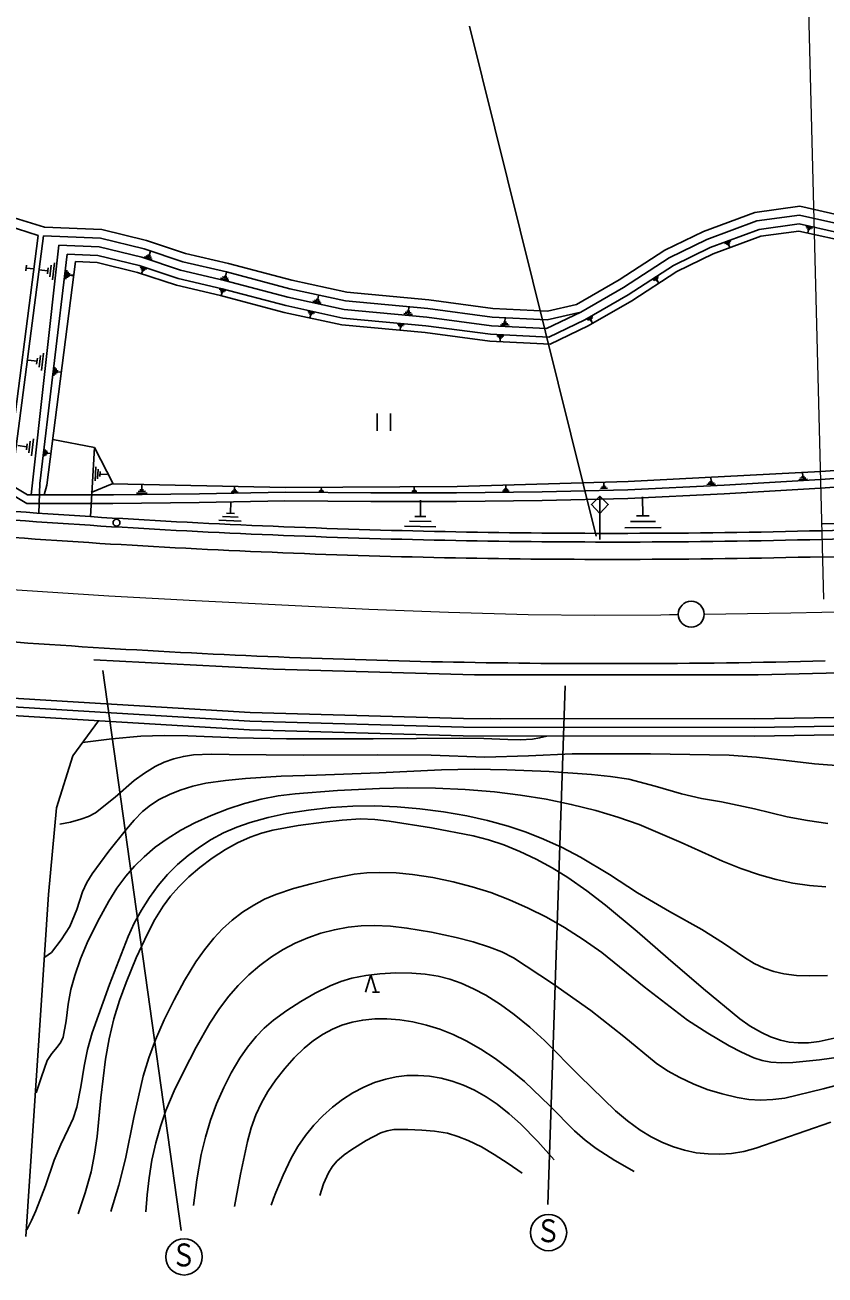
# Model space of a CAD drawing. Units: millimetres, scale not verified. Extents: x 40000 to 680000, y 20000 to 380000.
# Drawn here: x 226404 to 272467, y 246809 to 318763 of the extents above; entities that cross this region are included whole.
import ezdxf
from ezdxf.enums import TextEntityAlignment as Align

# ---------------------------------------------------------------- set-up
doc = ezdxf.new("R2010")
doc.units = ezdxf.units.MM
doc.header["$LTSCALE"] = 1000
doc.linetypes.add('CHAIN', pattern=[18.5, 12, -1.5, 3.5, -1.5])
for name, color, linetype, lineweight in [('M-BGD', 7, 'Continuous', 25), ('M-BMK', 2, 'CHAIN', 13), ('M-BMK-SRVR', 3, 'Continuous', 25), ('M-STR-HTXT', 7, 'Continuous', 13), ('M-STR-STRC', 7, 'Continuous', 25)]:
    doc.layers.add(name, color=color, linetype=linetype, lineweight=lineweight)
doc.styles.add('ＭＳ ゴシック', font='')
doc.styles.get('ＭＳ ゴシック').set_extended_font_data('MS Gothic')

# ---------------------------------------------------------------- blocks, each defined once
blk = doc.blocks.new('BUHIN52')
at = {"color": 7, "linetype": 'Continuous', "lineweight": 25}
for p, q in [((8, 6), (-196, -155)), ((-46, 75), (62, -62)), ((176, -79), (-37, 190)), ((-19, 302), (290, -88))]:
    blk.add_line(p, q, dxfattribs=at)
blk = doc.blocks.new('BUHIN205')
at = {"color": 7, "linetype": 'Continuous', "lineweight": 25}
for p, q in [((39, -604), (-579, 176)), ((-352, 158), (75, -381)), ((93, -150), (-124, 125)), ((-16, -12), (392, 311))]:
    blk.add_line(p, q, dxfattribs=at)
blk = doc.blocks.new('BUHIN220')
at = {"color": 7, "linetype": 'Continuous', "lineweight": 25}
for p, q in [((-624, 81), (85, -624)), ((626, -79), (-83, 626))]:
    blk.add_line(p, q, dxfattribs=at)
blk = doc.blocks.new('BUHIN228')
at = {"color": 7, "linetype": 'Continuous', "lineweight": 25}
blk.add_line((-422, 282), (-704, -2), dxfattribs=at)
blk.add_lwpolyline([(-138, 567), (355, -353), (-568, 134)], dxfattribs=at)
blk = doc.blocks.new('BUHIN232')
at = {"color": 3, "linetype": 'Continuous', "lineweight": 25}
blk.add_circle((0, 0), 746, dxfattribs=at)

msp = doc.modelspace()

# ---------------------------------------------------------------- linework, layer by layer
at = {"layer": 'M-BGD'}
for p, q in [((227533, 307133), (223208, 308444)), ((265469, 306877), (268427, 307973)), ((268427, 307973), (271026, 308325)), ((271026, 308325), (273446, 307787)), ((223135, 307949), (227169, 306649)), ((265666, 306417), (268548, 307485)), ((268548, 307485), (271004, 307818)), ((268670, 306997), (270983, 307310)), ((270983, 307310), (273184, 306821)), ((271004, 307818), (273315, 307304)), ((227169, 306649), (225414, 293052)), ((227469, 306636), (225713, 293024)), ((227469, 306636), (230750, 306486)), ((227533, 307133), (230821, 306983)), ((230821, 306983), (233400, 306352)), ((263247, 305793), (265469, 306877)), ((265863, 305957), (268670, 306997)), ((266021, 305588), (268768, 306606)), ((268768, 306606), (270966, 306904)), ((270966, 306904), (273079, 306434)), ((271357, 307163), (271746, 307077)), ((271671, 307025), (271402, 307085)), ((271455, 307009), (271591, 306978)), ((271523, 306993), (271478, 306790)), ((228356, 306095), (226750, 291711)), ((228356, 306095), (230678, 305989)), ((230678, 305989), (233124, 305391)), ((230750, 306486), (233262, 305872)), ((233262, 305872), (235501, 305129)), ((233400, 306352), (235637, 305611)), ((263493, 305357), (265666, 306417)), ((263740, 304921), (265863, 305957)), ((266677, 306192), (267050, 306330)), ((267015, 306246), (266757, 306150)), ((266843, 306115), (266974, 306164)), ((266909, 306139), (266981, 305944)), ((227260, 292367), (228837, 305572)), ((227669, 292281), (229319, 305150)), ((228837, 305572), (230607, 305491)), ((229319, 305150), (230550, 305094)), ((230550, 305094), (232875, 304525)), ((230607, 305491), (232985, 304910)), ((233124, 305391), (235365, 304647)), ((233732, 305271), (233259, 305427)), ((233359, 305482), (233686, 305374)), ((233630, 305476), (233464, 305531)), ((233547, 305503), (233628, 305750)), ((235501, 305129), (238005, 304545)), ((235637, 305611), (238125, 305030)), ((260609, 304085), (263247, 305793)), ((260870, 303658), (263493, 305357)), ((263937, 304572), (266021, 305588)), ((226451, 304617), (226484, 304930)), ((226467, 304774), (226933, 304725)), ((227721, 304619), (227204, 304676)), ((227740, 304793), (227701, 304445)), ((227839, 304261), (227915, 304944)), ((228099, 305077), (227988, 304088)), ((232875, 304525), (235121, 303780)), ((232985, 304910), (235229, 304165)), ((233032, 304829), (233410, 304704)), ((233330, 304659), (233069, 304746)), ((233114, 304665), (233246, 304621)), ((233180, 304643), (233115, 304445)), ((235365, 304647), (237884, 304059)), ((237949, 304290), (238015, 304542)), ((238005, 304545), (241659, 303582)), ((238125, 305030), (241777, 304068)), ((261130, 303231), (263740, 304921)), ((261339, 302889), (263937, 304572)), ((235121, 303780), (237667, 303186)), ((235229, 304165), (237764, 303574)), ((238148, 304070), (237667, 304197)), ((237763, 304258), (238096, 304170)), ((238034, 304268), (237864, 304313)), ((237884, 304059), (241542, 303096)), ((241777, 304068), (244930, 303377)), ((258165, 302683), (260609, 304085)), ((258400, 302241), (260870, 303658)), ((262545, 304074), (262879, 304290)), ((262864, 304200), (262633, 304051)), ((262724, 304035), (262842, 304111)), ((262783, 304073), (262896, 303898)), ((237592, 303555), (237977, 303454)), ((237899, 303405), (237634, 303475)), ((237667, 303186), (241331, 302221)), ((237683, 303397), (237819, 303361)), ((237751, 303379), (237698, 303178)), ((237764, 303574), (241425, 302610)), ((241542, 303096), (244777, 302386)), ((241659, 303582), (244854, 302882)), ((243072, 302926), (243408, 302852)), ((243341, 302947), (243170, 302985)), ((243256, 302966), (243312, 303220)), ((244930, 303377), (249659, 302944)), ((249659, 302944), (253347, 302452)), ((258634, 301799), (261130, 303231)), ((241331, 302221), (244639, 301495)), ((241425, 302610), (244700, 301891)), ((242687, 302270), (243076, 302184)), ((243464, 302754), (242978, 302860)), ((244777, 302386), (249547, 301950)), ((244854, 302882), (249603, 302447)), ((248300, 302226), (248642, 302195)), ((248565, 302281), (248391, 302297)), ((248478, 302289), (248501, 302548)), ((249603, 302447), (253302, 301954)), ((253347, 302452), (256485, 302294)), ((256435, 301295), (258400, 302241)), ((256460, 301794), (258400, 302241)), ((256485, 302294), (258165, 302683)), ((258822, 301446), (261339, 302889)), ((243001, 302132), (242732, 302191)), ((242785, 302115), (242922, 302085)), ((242853, 302100), (242809, 301897)), ((244639, 301495), (249446, 301055)), ((244700, 301891), (249491, 301453)), ((247843, 301541), (248240, 301505)), ((248711, 302104), (248215, 302150)), ((249547, 301950), (253256, 301455)), ((253302, 301954), (256460, 301794)), ((254280, 301481), (253783, 301506)), ((253864, 301586), (254208, 301569)), ((254127, 301652), (253952, 301661)), ((254039, 301656), (254053, 301916)), ((256567, 300788), (258634, 301799)), ((258748, 301793), (259093, 301991)), ((259072, 301902), (258834, 301765)), ((258924, 301744), (259046, 301814)), ((258985, 301779), (259088, 301599)), ((248172, 301444), (247898, 301469)), ((247960, 301400), (248099, 301387)), ((248030, 301394), (248011, 301187)), ((249446, 301055), (253174, 300558)), ((249491, 301453), (253210, 300957)), ((253210, 300957), (256567, 300788)), ((253256, 301455), (256435, 301295)), ((253576, 300877), (253973, 300856)), ((253908, 300793), (253633, 300807)), ((256650, 300383), (258822, 301446)), ((253174, 300558), (256650, 300383)), ((253698, 300740), (253838, 300733)), ((253768, 300737), (253757, 300529)), ((227526, 293939), (227574, 294334)), ((230408, 294436), (228004, 294895)), ((230175, 290462), (230408, 294436)), ((231481, 292342), (230408, 294436)), ((227633, 294264), (227600, 293991)), ((227671, 294051), (227687, 294190)), ((227679, 294121), (227886, 294096)), ((272221, 293066), (281023, 293629)), ((224654, 292854), (226549, 291711)), ((230443, 292533), (230489, 293327)), ((230616, 293196), (230584, 292647)), ((230717, 292775), (230734, 293055)), ((230726, 292915), (231141, 292891)), ((261131, 292485), (272221, 293066)), ((271193, 292767), (271177, 293027)), ((272200, 292603), (280922, 293176)), ((224616, 292355), (226514, 291212)), ((227260, 292367), (227194, 290662)), ((227669, 292281), (227511, 291712)), ((230209, 291843), (231430, 292343)), ((231430, 292343), (241411, 292142)), ((233129, 292012), (233126, 292324)), ((238471, 292000), (238466, 292208)), ((241411, 292142), (251293, 292192)), ((243466, 292000), (243467, 292156)), ((248821, 292001), (248821, 292157)), ((251293, 292192), (261131, 292485)), ((254091, 292064), (254089, 292272)), ((259601, 292156), (259876, 292166)), ((259806, 292226), (259666, 292221)), ((259736, 292224), (259729, 292431)), ((261113, 292001), (266659, 292269)), ((266162, 292325), (265665, 292307)), ((265740, 292394), (266083, 292406)), ((265996, 292482), (265821, 292475)), ((265908, 292478), (265899, 292738)), ((266659, 292269), (272200, 292603)), ((271451, 292620), (270954, 292590)), ((271027, 292678), (271370, 292699)), ((271280, 292773), (271105, 292762)), ((272212, 292103), (280935, 292676)), ((226549, 291711), (227235, 291711)), ((227235, 291711), (230248, 291714)), ((230248, 291714), (231501, 291715)), ((231501, 291715), (236449, 291771)), ((233430, 291820), (232833, 291815)), ((232925, 291916), (233337, 291920)), ((233234, 292013), (233024, 292011)), ((236449, 291771), (241392, 291879)), ((238672, 291875), (238275, 291866)), ((238335, 291934), (238610, 291940)), ((238541, 292002), (238401, 291999)), ((241392, 291879), (246324, 291832)), ((243614, 291901), (243315, 291904)), ((243362, 291954), (243569, 291952)), ((243518, 292000), (243413, 292001)), ((246324, 291832), (251256, 291836)), ((248971, 291904), (248672, 291903)), ((248719, 291954), (248925, 291954)), ((248874, 292001), (248769, 292001)), ((251256, 291836), (256185, 291892)), ((254291, 291936), (253893, 291932)), ((253955, 291999), (254230, 292003)), ((254161, 292065), (254021, 292063)), ((256181, 291392), (261114, 291501)), ((256185, 291892), (261113, 292001)), ((259940, 292101), (259542, 292087)), ((261114, 291501), (266666, 291769)), ((261978, 290512), (261968, 291604)), ((266666, 291769), (272212, 292103)), ((226514, 291212), (227215, 291213)), ((230219, 291215), (227215, 291213)), ((230219, 291215), (231470, 291216)), ((231470, 291216), (236423, 291272)), ((236423, 291272), (241372, 291380)), ((238231, 290652), (238261, 291327)), ((241372, 291380), (246310, 291332)), ((246310, 291332), (251246, 291336)), ((249169, 290475), (249185, 291410)), ((251246, 291336), (256181, 291392)), ((238858, 290201), (237565, 290259)), ((237777, 290468), (238669, 290427)), ((238458, 290642), (238003, 290662)), ((248548, 290202), (249785, 290180)), ((249484, 290469), (248854, 290480)), ((261262, 290175), (262706, 290188)), ((262346, 290515), (261611, 290508)), ((274807, 290107), (272320, 290043)), ((250054, 289874), (248263, 289905)), ((263029, 289839), (260940, 289820)), ((272275, 289653), (281006, 289877)), ((272288, 289154), (281019, 289377)), ((272313, 288154), (278022, 288054)), ((240712, 281685), (230370, 282227)), ((252279, 281349), (240712, 281685)), ((268627, 281360), (252279, 281349)), ((284465, 281714), (268627, 281360)), ((230123, 279744), (225403, 280028)), ((230093, 279245), (225387, 279529)), ((239345, 278686), (230093, 279245)), ((239367, 279185), (230123, 279744)), ((251653, 278836), (239367, 279185)), ((230063, 278745), (225370, 279029)), ((229151, 276696), (230633, 278711)), ((239323, 278186), (230063, 278745)), ((251645, 278336), (239345, 278686)), ((268422, 278822), (251653, 278836)), ((253222, 278835), (253800, 278824)), ((279266, 279021), (268422, 278822)), ((279268, 278521), (268426, 278322)), ((251638, 277836), (239323, 278186)), ((268430, 277822), (251638, 277836)), ((268426, 278322), (251645, 278336)), ((279271, 278021), (268430, 277822)), ((228219, 273706), (229151, 276696)), ((227756, 268719), (228219, 273706)), ((227756, 268719), (226449, 249018))]:
    msp.add_line(p, q, dxfattribs=at)
for points in [[(229722, 277463), (231399, 277675), (233078, 277826), (234422, 277868), (235779, 277851), (238617, 277733), (241457, 277676), (246443, 277666), (251436, 277703), (252817, 277697), (254203, 277631), (254913, 277611), (255617, 277651), (256037, 277721), (256454, 277821)], [(273631, 276097), (271860, 276242), (270085, 276447), (268517, 276619), (266945, 276731), (262428, 276800), (257912, 276809), (255395, 276687), (252878, 276626), (249786, 276723), (246682, 276760), (242423, 276735), (238153, 276770), (237123, 276788), (236105, 276744), (235527, 276663), (234966, 276523), (234422, 276326), (233896, 276072), (233287, 275702), (232695, 275271), (231587, 274312), (230463, 273419), (230060, 273204), (229619, 273039), (229019, 272885), (228401, 272767)], [(272634, 272801), (271463, 272962), (270292, 273184), (268401, 273646), (266499, 274048), (265348, 274245), (264210, 274501), (262697, 274955), (261174, 275349), (260110, 275509), (259025, 275611), (256581, 275784), (254138, 275897), (252260, 275920), (250383, 275882), (246791, 275706), (243196, 275589), (241152, 275517), (239102, 275385), (237955, 275279), (236819, 275113), (236076, 274950), (235342, 274726), (234721, 274477), (234126, 274173), (233625, 273854), (233164, 273487), (232686, 272997), (232250, 272465), (231232, 271203), (230264, 269907), (229961, 269401), (229709, 268861), (229380, 267853), (228992, 266862), (228485, 266102), (227924, 265369), (227746, 265239), (227552, 265111)], [(272521, 269154), (271574, 269232), (270621, 269371), (269648, 269575), (268689, 269838), (267618, 270204), (266560, 270628), (264176, 271710), (261764, 272737), (260536, 273167), (259280, 273541), (257853, 273900), (256414, 274199), (254933, 274438), (253443, 274618), (251740, 274757), (250032, 274836), (248424, 274856), (246819, 274816), (244396, 274691), (241962, 274505), (240980, 274383), (240009, 274202), (239044, 273949), (238093, 273637), (237128, 273265), (236192, 272839), (235380, 272411), (234588, 271924), (233905, 271428), (233260, 270885), (232715, 270352), (232209, 269773), (231700, 269069), (231235, 268322), (230585, 267145), (229986, 265935), (229603, 265006), (229272, 264046), (229049, 263238), (228882, 262404), (228774, 261439), (228607, 260500), (228465, 260204), (228261, 259921), (227950, 259555), (227686, 259149), (227352, 258225), (227053, 257299)], [(272602, 264055), (271551, 264024), (270819, 264056), (270101, 264148), (269529, 264276), (268968, 264465), (268390, 264742), (267827, 265079), (266616, 265915), (265375, 266698), (263508, 267730), (261673, 268813), (260053, 269859), (258391, 270859), (257337, 271408), (256256, 271904), (255253, 272302), (254220, 272647), (253043, 272968), (251840, 273234), (250497, 273471), (249138, 273649), (247834, 273766), (246525, 273822), (245277, 273801), (244022, 273719), (242729, 273573), (241439, 273367), (240400, 273142), (239377, 272858), (238602, 272588), (237839, 272257), (237131, 271879), (236443, 271444), (235798, 270965), (235182, 270433), (234608, 269855), (234072, 269229), (233565, 268544), (233103, 267817), (232696, 267070), (232344, 266296), (231278, 263530), (230270, 260747), (230007, 259796), (229802, 258829), (229626, 257642), (229390, 256461), (229173, 255822), (228898, 255203), (228462, 254326), (228077, 253418), (227585, 251948), (227033, 250494), (226780, 249953), (226517, 249417)], [(229470, 250330), (229871, 251535), (230212, 252752), (230412, 253757), (230552, 254775), (230766, 256999), (231041, 259227), (231255, 260397), (231528, 261554), (231849, 262610), (232228, 263650), (232813, 265058), (233458, 266453), (233887, 267266), (234368, 268047), (234785, 268618), (235255, 269160), (235838, 269737), (236465, 270272), (237185, 270807), (237946, 271298), (238648, 271685), (239373, 272016), (240018, 272248), (240683, 272422), (242131, 272679), (243606, 272878), (244661, 273000), (245714, 273060), (246548, 273030), (247379, 272940), (249802, 272543), (252215, 272086), (253092, 271855), (253965, 271563), (254904, 271185), (255830, 270748), (256754, 270243), (257654, 269683), (258751, 268915), (259820, 268093), (261648, 266587), (263442, 265031), (265478, 263273), (267560, 261553), (268159, 261137), (268803, 260764), (269335, 260520), (269895, 260330), (270400, 260221), (270913, 260172), (271520, 260183), (272130, 260254), (272998, 260434)], [(231342, 250469), (231798, 251971), (232199, 253498), (232673, 255884), (233205, 258250), (233536, 259305), (233923, 260342), (234426, 261499), (234989, 262646), (235591, 263757), (236240, 264829), (236730, 265536), (237268, 266205), (237779, 266742), (238334, 267238), (238936, 267694), (239571, 268101), (240200, 268437), (240852, 268716), (241855, 269053), (242880, 269334), (244119, 269634), (245362, 269873), (246091, 269959), (246828, 269985), (247766, 269953), (248713, 269860), (249884, 269681), (251051, 269441), (252143, 269161), (253219, 268823), (254305, 268408), (255376, 267933), (256429, 267400), (257463, 266809), (258551, 266119), (259613, 265373), (262063, 263403), (264546, 261484), (265729, 260722), (266957, 260004), (267651, 259630), (268365, 259314), (268845, 259161), (269348, 259065), (269972, 259026), (270615, 259048), (272150, 259197), (273669, 259404)], [(274541, 258094), (272364, 257519), (270154, 256997), (269464, 256906), (268760, 256875), (268086, 256918), (267414, 257023), (266542, 257230), (265684, 257496), (264884, 257804), (264102, 258171), (263404, 258563), (262739, 259005), (260882, 260547), (258988, 262040), (256773, 263580), (254523, 265072), (253857, 265405), (253157, 265686), (252207, 265991), (251223, 266243), (249807, 266543), (248390, 266783), (247456, 266887), (246510, 266932), (245762, 266912), (245019, 266832), (244223, 266687), (243438, 266484), (242683, 266221), (241951, 265902), (241262, 265539), (240600, 265122), (239929, 264627), (239289, 264079), (238682, 263480), (238121, 262841), (237560, 262086), (237050, 261297), (236263, 259915), (235526, 258499), (234995, 257401), (234520, 256282), (234200, 255367), (233934, 254422), (233715, 253413), (233556, 252396), (233446, 251424), (233355, 250439)], [(236099, 250806), (236296, 252284), (236552, 253751), (236790, 254742), (237086, 255718), (237437, 256667), (237844, 257595), (238283, 258455), (238775, 259287), (239220, 259931), (239712, 260536), (240184, 261021), (240704, 261469), (241478, 262035), (242290, 262556), (243120, 263032), (243981, 263456), (244591, 263699), (245230, 263887), (246023, 264044), (246831, 264141), (247758, 264195), (248686, 264188), (249445, 264127), (250203, 264005), (250860, 263838), (251510, 263610), (252233, 263289), (252941, 262909), (253773, 262382), (254571, 261805), (255467, 261083), (256321, 260317), (258340, 258269), (260410, 256255), (261098, 255680), (261830, 255148), (262453, 254764), (263115, 254428), (263739, 254179), (264385, 253986), (265048, 253851), (265731, 253776), (266407, 253761), (267078, 253806), (267788, 253924), (268493, 254103), (272808, 255599)], [(261478, 252760), (260374, 253399), (259299, 254091), (258657, 254574), (258051, 255105), (256630, 256543), (255164, 257942), (254339, 258628), (253470, 259272), (252656, 259804), (251807, 260287), (251058, 260650), (250288, 260957), (249523, 261198), (248740, 261382), (247990, 261499), (247231, 261556), (246544, 261551), (245852, 261485), (245242, 261369), (244649, 261195), (244107, 260967), (243581, 260681), (243016, 260299), (242483, 259866), (241903, 259312), (241357, 258705), (240844, 258049), (240384, 257365), (240016, 256713), (239703, 256037), (239431, 255280), (239213, 254491), (238819, 252616), (238459, 250745)], [(256863, 253443), (255924, 254495), (254943, 255505), (254289, 256095), (253594, 256642), (252959, 257069), (252285, 257449), (251655, 257738), (251002, 257972), (250359, 258139), (249693, 258250), (249039, 258298), (248383, 258286), (247772, 258216), (247171, 258087), (246536, 257889), (245912, 257629), (245286, 257301), (244688, 256921), (244101, 256476), (243547, 255979), (243029, 255433), (242552, 254841), (242118, 254207), (241731, 253533), (241264, 252561), (240850, 251560), (240711, 251204), (240570, 250838)], [(243371, 251393), (243596, 252052), (243874, 252682), (244096, 253039), (244366, 253357), (244773, 253718), (245227, 254040), (246053, 254546), (246891, 254988), (247253, 255113), (247640, 255181), (248438, 255193), (249255, 255144), (249991, 255085), (250722, 254966), (251333, 254790), (251929, 254557), (252685, 254184), (253419, 253755), (254228, 253223), (255021, 252669)]]:
    msp.add_lwpolyline(points, dxfattribs=at)
msp.add_circle((231674, 290111), 200, dxfattribs=at)
for radius, start, end in [(470502, 265.28069, 267.69315), (471002, 265.28069, 267.69315), (472002, 265.28069, 267.69315), (471002, 267.69315, 270.1056), (470502, 267.69315, 270.1056), (470502, 270.1056, 271.46452), (471002, 270.1056, 271.46452), (472002, 267.69315, 270.1056), (472002, 270.1056, 271.46452), (478002, 265.28069, 267.69315), (478002, 267.69315, 270.1056), (478002, 270.1056, 271.46452)]:
    msp.add_arc((260250, 760002), radius, start, end, dxfattribs=at)
at = {"layer": 'M-BMK'}
for points in [[(176889, 292374), (181796, 291523), (186731, 290718), (191665, 289972), (196617, 289278), (201566, 288639), (206530, 288048), (211489, 287508), (216461, 287018), (221349, 286590), (226245, 286221), (231224, 285906), (236216, 285630), (241201, 285378), (246193, 285141), (250788, 284956), (255383, 284832), (259199, 284794), (263023, 284815), (263518, 284821), (264012, 284827)], [(265512, 284848), (270492, 284926), (275489, 285028), (275978, 285043), (276468, 285059)]]:
    msp.add_lwpolyline(points, dxfattribs=at)
at = {"layer": 'M-STR-HTXT'}
msp.add_line((271281, 328519), (272376, 285705), dxfattribs=at)
at = {"layer": 'M-STR-STRC'}
for p, q in [((251999, 318695), (259295, 289339)), ((230892, 281609), (235388, 249371)), ((256504, 250869), (257506, 280732))]:
    msp.add_line(p, q, dxfattribs=at)
msp.add_lwpolyline([(259502, 291640), (259020, 291153), (259502, 290640), (259983, 291153), (259502, 291640), (259502, 289140)], dxfattribs=at)
for centre in [(256549, 249250), (235560, 247853)]:
    msp.add_circle(centre, 1044, dxfattribs=at)

# ---------------------------------------------------------------- block references
at = {"layer": 'M-BGD', "rotation": 134.82899}
for name, p in [('BUHIN52', (228955, 304361)), ('BUHIN52', (228958, 304383)), ('BUHIN205', (227077, 299418)), ('BUHIN52', (228267, 298801)), ('BUHIN220', (247058, 295896)), ('BUHIN205', (226492, 294490)), ('BUHIN228', (246319, 263582))]:
    msp.add_blockref(name, p, dxfattribs=at)
at = {"layer": 'M-BMK-SRVR', "rotation": 134.82899}
msp.add_blockref('BUHIN232', (264762, 284844), dxfattribs=at)

# ---------------------------------------------------------------- texts
at = {"layer": 'M-STR-STRC', "style": 'ＭＳ ゴシック', "width": 0.8}
for p in [(255807, 248303), (234818, 246907)]:
    msp.add_text('Ｓ', height=1320, rotation=359.996, dxfattribs=at).set_placement(p, align=Align.BOTTOM_LEFT)

doc.saveas('drawing.dxf')
